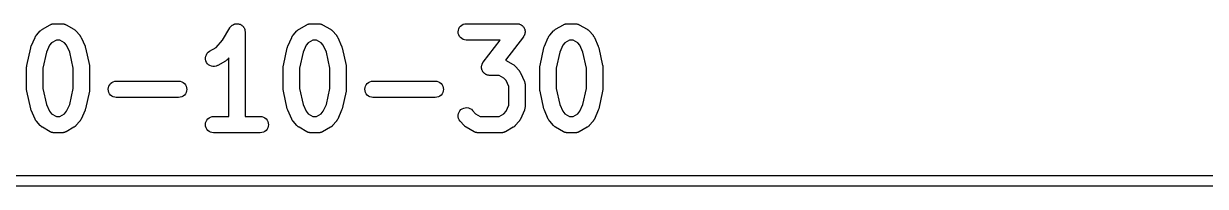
# Model space of a CAD drawing. Extents: x 70 to 232, y -98 to -51.
# Drawn here: x 152.8 to 174.5, y -97.9 to -94.92 of the extents above; entities that cross this region are included whole.
import ezdxf

# ---------------------------------------------------------------- set-up
doc = ezdxf.new("R2010")
doc.units = 0
doc.layers.add('BLACK', color=7, linetype='CONTINUOUS')

msp = doc.modelspace()

# ---------------------------------------------------------------- linework, layer by layer
at = {"layer": 'BLACK', "linetype": 'CONTINUOUS'}
for p, q in [((153.03, -95.1317), (153.102, -95.0508)), ((153.102, -95.0508), (153.103, -95.0492)), ((153.103, -95.0492), (153.11, -95.043)), ((153.11, -95.043), (153.116, -95.0363)), ((153.116, -95.0363), (153.121, -95.0332)), ((153.121, -95.0332), (153.125, -95.0295)), ((153.125, -95.0295), (153.133, -95.0248)), ((153.133, -95.0248), (153.14, -95.0195)), ((153.14, -95.0195), (153.283, -94.9385)), ((153.283, -94.9385), (153.285, -94.9375)), ((153.285, -94.9375), (153.293, -94.9343)), ((153.293, -94.9343), (153.3, -94.9304)), ((153.3, -94.9304), (153.306, -94.9285)), ((153.306, -94.9285), (153.312, -94.926)), ((153.312, -94.926), (153.32, -94.9243)), ((153.32, -94.9243), (153.328, -94.9219)), ((153.328, -94.9219), (153.334, -94.9213)), ((153.334, -94.9213), (153.341, -94.92)), ((153.341, -94.92), (153.349, -94.9199)), ((153.349, -94.9199), (153.357, -94.919)), ((153.357, -94.919), (153.5, -94.919)), ((153.5, -94.919), (153.502, -94.9191)), ((153.502, -94.9191), (153.51, -94.92)), ((153.51, -94.92), (153.519, -94.9202)), ((153.519, -94.9202), (153.525, -94.9216)), ((153.525, -94.9216), (153.531, -94.9223)), ((153.531, -94.9223), (153.539, -94.9248)), ((153.539, -94.9248), (153.547, -94.9267)), ((153.547, -94.9267), (153.553, -94.9292)), ((153.553, -94.9292), (153.559, -94.9312)), ((153.559, -94.9312), (153.566, -94.9352)), ((153.566, -94.9352), (153.574, -94.9385)), ((153.574, -94.9385), (153.717, -95.0195)), ((153.717, -95.0195), (153.719, -95.0205)), ((153.719, -95.0205), (153.726, -95.0259)), ((153.726, -95.0259), (153.734, -95.0308)), ((153.734, -95.0308), (153.738, -95.0345)), ((153.738, -95.0345), (153.742, -95.0377)), ((153.742, -95.0377), (153.749, -95.0445)), ((153.749, -95.0445), (153.755, -95.0508)), ((153.755, -95.0508), (153.827, -95.1317)), ((156.449, -95.2234), (156.585, -94.993)), ((156.585, -94.993), (156.586, -94.9912)), ((156.586, -94.9912), (156.589, -94.9879)), ((156.589, -94.9879), (156.591, -94.9843)), ((156.591, -94.9843), (156.597, -94.9762)), ((156.597, -94.9762), (156.604, -94.9678)), ((156.604, -94.9678), (156.607, -94.965)), ((156.607, -94.965), (156.609, -94.9619)), ((156.609, -94.9619), (156.618, -94.9553)), ((156.618, -94.9553), (156.625, -94.9482)), ((156.625, -94.9482), (156.629, -94.9461)), ((156.629, -94.9461), (156.632, -94.9435)), ((156.632, -94.9435), (156.642, -94.9386)), ((156.642, -94.9386), (156.651, -94.9333)), ((156.651, -94.9333), (156.654, -94.9319)), ((156.654, -94.9319), (156.658, -94.93)), ((156.658, -94.93), (156.668, -94.927)), ((156.668, -94.927), (156.678, -94.9235)), ((156.678, -94.9235), (156.682, -94.9229)), ((156.682, -94.9229), (156.686, -94.9217)), ((156.686, -94.9217), (156.697, -94.9207)), ((156.697, -94.9207), (156.707, -94.9192)), ((156.707, -94.9192), (156.711, -94.9194)), ((156.711, -94.9194), (156.715, -94.9191)), ((156.715, -94.9191), (156.726, -94.9202)), ((156.726, -94.9202), (156.736, -94.9207)), ((156.736, -94.9207), (156.74, -94.9217)), ((156.74, -94.9217), (156.744, -94.9221)), ((156.744, -94.9221), (156.755, -94.9252)), ((156.755, -94.9252), (156.765, -94.9278)), ((156.765, -94.9278), (156.768, -94.9296)), ((156.768, -94.9296), (156.772, -94.9308)), ((156.772, -94.9308), (156.782, -94.9358)), ((156.782, -94.9358), (156.791, -94.9403)), ((156.791, -94.9403), (156.795, -94.9427)), ((156.795, -94.9427), (156.798, -94.9447)), ((156.798, -94.9447), (156.806, -94.9514)), ((156.806, -94.9514), (156.815, -94.9577)), ((156.815, -94.9577), (156.818, -94.9607)), ((156.818, -94.9607), (156.821, -94.9634)), ((156.821, -94.9634), (156.827, -94.9715)), ((156.827, -94.9715), (156.834, -94.9793)), ((156.834, -94.9793), (156.837, -94.9828)), ((156.837, -94.9828), (156.839, -94.986)), ((156.839, -94.986), (156.844, -94.9954)), ((156.844, -94.9954), (156.85, -95.0044)), ((156.85, -95.0044), (156.851, -95.0083)), ((156.851, -95.0083), (156.853, -95.0119)), ((156.853, -95.0119), (156.856, -95.022)), ((156.856, -95.022), (156.86, -95.0319)), ((156.86, -95.0319), (156.86, -95.036)), ((156.86, -95.036), (156.861, -95.0399)), ((156.861, -95.0399), (156.862, -95.0504)), ((156.862, -95.0504), (156.864, -95.0608)), ((156.864, -95.0608), (156.864, -95.065)), ((156.864, -95.065), (156.864, -95.069)), ((156.864, -95.069), (156.864, -96.619)), ((157.745, -95.1317), (157.816, -95.0508)), ((157.816, -95.0508), (157.817, -95.0492)), ((157.817, -95.0492), (157.824, -95.043)), ((157.824, -95.043), (157.831, -95.0363)), ((157.831, -95.0363), (157.835, -95.0332)), ((157.835, -95.0332), (157.839, -95.0295)), ((157.839, -95.0295), (157.847, -95.0248)), ((157.847, -95.0248), (157.855, -95.0195)), ((157.855, -95.0195), (157.997, -94.9385)), ((157.997, -94.9385), (157.999, -94.9375)), ((157.999, -94.9375), (158.007, -94.9343)), ((158.007, -94.9343), (158.014, -94.9304)), ((158.014, -94.9304), (158.02, -94.9285)), ((158.02, -94.9285), (158.026, -94.926)), ((158.026, -94.926), (158.034, -94.9243)), ((158.034, -94.9243), (158.042, -94.9219)), ((158.042, -94.9219), (158.049, -94.9213)), ((158.049, -94.9213), (158.055, -94.92)), ((158.055, -94.92), (158.063, -94.9199)), ((158.063, -94.9199), (158.071, -94.919)), ((158.071, -94.919), (158.214, -94.919)), ((158.214, -94.919), (158.216, -94.9191)), ((158.216, -94.9191), (158.225, -94.92)), ((158.225, -94.92), (158.233, -94.9202)), ((158.233, -94.9202), (158.239, -94.9216)), ((158.239, -94.9216), (158.245, -94.9223)), ((158.245, -94.9223), (158.253, -94.9248)), ((158.253, -94.9248), (158.261, -94.9267)), ((158.261, -94.9267), (158.267, -94.9292)), ((158.267, -94.9292), (158.273, -94.9312)), ((158.273, -94.9312), (158.281, -94.9352)), ((158.281, -94.9352), (158.288, -94.9385)), ((158.288, -94.9385), (158.431, -95.0195)), ((158.431, -95.0195), (158.433, -95.0205)), ((158.433, -95.0205), (158.44, -95.0259)), ((158.44, -95.0259), (158.448, -95.0308)), ((158.448, -95.0308), (158.452, -95.0345)), ((158.452, -95.0345), (158.457, -95.0377)), ((158.457, -95.0377), (158.463, -95.0445)), ((158.463, -95.0445), (158.47, -95.0508)), ((158.47, -95.0508), (158.541, -95.1317)), ((160.779, -95.068), (160.782, -95.0389)), ((160.781, -95.0972), (160.779, -95.068)), ((160.782, -95.0389), (160.79, -95.0109)), ((160.79, -95.0109), (160.804, -94.9852)), ((160.804, -94.9852), (160.823, -94.9626)), ((160.823, -94.9626), (160.846, -94.9441)), ((160.846, -94.9441), (160.871, -94.9304)), ((160.871, -94.9304), (160.899, -94.9219)), ((160.899, -94.9219), (160.929, -94.919)), ((160.929, -94.919), (161.857, -94.919)), ((161.857, -94.919), (161.859, -94.9191)), ((161.859, -94.9191), (161.864, -94.9196)), ((161.864, -94.9196), (161.869, -94.9195)), ((161.869, -94.9195), (161.879, -94.9212)), ((161.879, -94.9212), (161.888, -94.9223)), ((161.888, -94.9223), (161.893, -94.9238)), ((161.893, -94.9238), (161.898, -94.9246)), ((161.898, -94.9246), (161.907, -94.9282)), ((161.907, -94.9282), (161.916, -94.9312)), ((161.916, -94.9312), (161.92, -94.9335)), ((161.92, -94.9335), (161.925, -94.9352)), ((161.925, -94.9352), (161.933, -94.9405)), ((161.933, -94.9405), (161.942, -94.9453)), ((161.942, -94.9453), (161.946, -94.9484)), ((161.946, -94.9484), (161.95, -94.951)), ((161.95, -94.951), (161.957, -94.9578)), ((161.957, -94.9578), (161.964, -94.9641)), ((161.964, -94.9641), (161.967, -94.9679)), ((161.967, -94.9679), (161.971, -94.9712)), ((161.971, -94.9712), (161.976, -94.9792)), ((161.976, -94.9792), (161.983, -94.9869)), ((161.983, -94.9869), (161.985, -94.9912)), ((161.985, -94.9912), (161.988, -94.9951)), ((161.988, -94.9951), (161.992, -95.0041)), ((161.992, -95.0041), (161.996, -95.0129)), ((161.996, -95.0129), (161.998, -95.0175)), ((161.998, -95.0175), (162, -95.0219)), ((162, -95.0219), (162.002, -95.0315)), ((162.002, -95.0315), (162.004, -95.0409)), ((162.004, -95.0409), (162.005, -95.0457)), ((162.005, -95.0457), (162.006, -95.0504)), ((162.007, -95.0797), (162.005, -95.0894)), ((162.006, -95.0504), (162.006, -95.0603)), ((162.006, -95.0603), (162.007, -95.0701)), ((162.007, -95.0701), (162.007, -95.0749)), ((162.007, -95.0749), (162.007, -95.0797)), ((162.459, -95.1317), (162.53, -95.0508)), ((162.53, -95.0508), (162.532, -95.0492)), ((162.532, -95.0492), (162.539, -95.043)), ((162.539, -95.043), (162.545, -95.0363)), ((162.545, -95.0363), (162.549, -95.0332)), ((162.549, -95.0332), (162.553, -95.0295)), ((162.553, -95.0295), (162.561, -95.0248)), ((162.561, -95.0248), (162.569, -95.0195)), ((162.569, -95.0195), (162.712, -94.9385)), ((162.712, -94.9385), (162.714, -94.9375)), ((162.714, -94.9375), (162.721, -94.9343)), ((162.721, -94.9343), (162.729, -94.9304)), ((162.729, -94.9304), (162.735, -94.9285)), ((162.735, -94.9285), (162.741, -94.926)), ((162.741, -94.926), (162.749, -94.9243)), ((162.749, -94.9243), (162.757, -94.9219)), ((162.757, -94.9219), (162.763, -94.9213)), ((162.763, -94.9213), (162.769, -94.92)), ((162.769, -94.92), (162.777, -94.9199)), ((162.777, -94.9199), (162.786, -94.919)), ((162.786, -94.919), (162.929, -94.919)), ((162.929, -94.919), (162.931, -94.9191)), ((162.931, -94.9191), (162.939, -94.92)), ((162.939, -94.92), (162.947, -94.9202)), ((162.947, -94.9202), (162.953, -94.9216)), ((162.953, -94.9216), (162.96, -94.9223)), ((162.96, -94.9223), (162.968, -94.9248)), ((162.968, -94.9248), (162.976, -94.9267)), ((162.976, -94.9267), (162.982, -94.9292)), ((162.982, -94.9292), (162.988, -94.9312)), ((162.988, -94.9312), (162.995, -94.9352)), ((162.995, -94.9352), (163.003, -94.9385)), ((163.003, -94.9385), (163.145, -95.0195)), ((163.145, -95.0195), (163.147, -95.0205)), ((163.147, -95.0205), (163.155, -95.0259)), ((163.155, -95.0259), (163.162, -95.0308)), ((163.162, -95.0308), (163.166, -95.0345)), ((163.166, -95.0345), (163.171, -95.0377)), ((163.171, -95.0377), (163.177, -95.0445)), ((163.177, -95.0445), (163.184, -95.0508)), ((163.184, -95.0508), (163.255, -95.1317)), ((152.934, -95.3323), (153.006, -95.1704)), ((153.006, -95.1685), (153.01, -95.1621)), ((153.006, -95.1704), (153.006, -95.1685)), ((153.01, -95.1621), (153.013, -95.1554)), ((153.013, -95.1554), (153.018, -95.1495)), ((153.018, -95.1495), (153.021, -95.1432)), ((153.021, -95.1432), (153.026, -95.1377)), ((153.026, -95.1377), (153.03, -95.1317)), ((153.31, -95.2681), (153.271, -95.3128)), ((153.397, -95.219), (153.31, -95.2681)), ((153.46, -95.219), (153.397, -95.219)), ((153.547, -95.2681), (153.46, -95.219)), ((153.586, -95.3128), (153.547, -95.2681)), ((153.827, -95.1317), (153.828, -95.1333)), ((153.828, -95.1333), (153.832, -95.1393)), ((153.832, -95.1393), (153.837, -95.1449)), ((153.837, -95.1449), (153.841, -95.1513)), ((153.841, -95.1513), (153.845, -95.1573)), ((153.845, -95.1573), (153.848, -95.164)), ((153.848, -95.164), (153.852, -95.1704)), ((153.852, -95.1704), (153.923, -95.3323)), ((156.333, -95.3557), (156.449, -95.2234)), ((157.648, -95.3323), (157.72, -95.1704)), ((157.72, -95.1704), (157.721, -95.1685)), ((157.721, -95.1685), (157.724, -95.1621)), ((157.724, -95.1621), (157.728, -95.1554)), ((157.728, -95.1554), (157.732, -95.1495)), ((157.732, -95.1495), (157.735, -95.1432)), ((157.735, -95.1432), (157.74, -95.1377)), ((157.74, -95.1377), (157.745, -95.1317)), ((158.024, -95.2681), (157.985, -95.3128)), ((158.111, -95.219), (158.024, -95.2681)), ((158.175, -95.219), (158.111, -95.219)), ((158.261, -95.2681), (158.175, -95.219)), ((158.301, -95.3128), (158.261, -95.2681)), ((158.541, -95.1317), (158.542, -95.1333)), ((158.542, -95.1333), (158.547, -95.1393)), ((158.547, -95.1393), (158.551, -95.1449)), ((158.551, -95.1449), (158.555, -95.1513)), ((158.555, -95.1513), (158.559, -95.1573)), ((158.559, -95.1573), (158.562, -95.164)), ((158.562, -95.164), (158.566, -95.1704)), ((158.566, -95.1704), (158.637, -95.3323)), ((160.789, -95.1252), (160.781, -95.0972)), ((160.803, -95.1512), (160.789, -95.1252)), ((160.821, -95.174), (160.803, -95.1512)), ((160.844, -95.1928), (160.821, -95.174)), ((160.869, -95.2069), (160.844, -95.1928)), ((160.897, -95.2158), (160.869, -95.2069)), ((160.926, -95.219), (160.897, -95.2158)), ((160.929, -95.219), (160.926, -95.219)), ((161.552, -95.219), (160.929, -95.219)), ((161.238, -95.625), (161.552, -95.219)), ((161.976, -95.1607), (161.647, -95.587)), ((161.978, -95.1566), (161.976, -95.1607)), ((161.981, -95.1529), (161.978, -95.1566)), ((161.986, -95.1443), (161.981, -95.1529)), ((161.991, -95.1359), (161.986, -95.1443)), ((161.993, -95.1314), (161.991, -95.1359)), ((161.995, -95.1272), (161.993, -95.1314)), ((161.998, -95.1178), (161.995, -95.1272)), ((162.002, -95.1086), (161.998, -95.1178)), ((162.003, -95.1038), (162.002, -95.1086)), ((162.004, -95.0992), (162.003, -95.1038)), ((162.005, -95.0894), (162.004, -95.0992)), ((162.363, -95.3323), (162.434, -95.1704)), ((162.434, -95.1704), (162.435, -95.1685)), ((162.435, -95.1685), (162.439, -95.1621)), ((162.439, -95.1621), (162.442, -95.1554)), ((162.442, -95.1554), (162.446, -95.1495)), ((162.446, -95.1495), (162.45, -95.1432)), ((162.45, -95.1432), (162.455, -95.1377)), ((162.455, -95.1377), (162.459, -95.1317)), ((162.739, -95.2681), (162.699, -95.3128)), ((162.825, -95.219), (162.739, -95.2681)), ((162.889, -95.219), (162.825, -95.219)), ((162.976, -95.2681), (162.889, -95.219)), ((163.015, -95.3128), (162.976, -95.2681)), ((163.255, -95.1317), (163.257, -95.1333)), ((163.257, -95.1333), (163.261, -95.1393)), ((163.261, -95.1393), (163.266, -95.1449)), ((163.266, -95.1449), (163.269, -95.1513)), ((163.269, -95.1513), (163.274, -95.1573)), ((163.274, -95.1573), (163.276, -95.164)), ((163.276, -95.164), (163.28, -95.1704)), ((163.28, -95.1704), (163.352, -95.3323)), ((152.854, -95.6844), (152.925, -95.3605)), ((152.925, -95.3585), (152.93, -95.3455)), ((152.925, -95.3601), (152.925, -95.3585)), ((152.925, -95.3605), (152.925, -95.3601)), ((152.925, -95.3601), (152.925, -95.3601)), ((152.925, -95.3601), (152.925, -95.3601)), ((152.93, -95.3455), (152.934, -95.3323)), ((153.215, -95.4397), (153.15, -95.733)), ((153.271, -95.3128), (153.215, -95.4397)), ((153.642, -95.4397), (153.586, -95.3128)), ((153.707, -95.733), (153.642, -95.4397)), ((153.923, -95.3323), (153.923, -95.3327)), ((153.923, -95.3327), (153.923, -95.3327)), ((153.923, -95.3327), (153.923, -95.3327)), ((153.923, -95.3327), (153.924, -95.3342)), ((153.924, -95.3342), (153.928, -95.3474)), ((153.928, -95.3474), (153.932, -95.3605)), ((153.932, -95.3605), (154.004, -95.6844)), ((156.136, -95.5431), (156.141, -95.5143)), ((156.141, -95.5143), (156.152, -95.487)), ((156.152, -95.487), (156.168, -95.4623)), ((156.168, -95.4623), (156.188, -95.4411)), ((156.188, -95.4411), (156.212, -95.4243)), ((156.212, -95.4243), (156.333, -95.3557)), ((157.568, -95.6844), (157.639, -95.3605)), ((157.639, -95.3601), (157.64, -95.3585)), ((157.639, -95.3605), (157.639, -95.3601)), ((157.639, -95.3601), (157.639, -95.3601)), ((157.639, -95.3601), (157.639, -95.3601)), ((157.64, -95.3585), (157.644, -95.3454)), ((157.644, -95.3454), (157.648, -95.3323)), ((157.929, -95.4397), (157.864, -95.733)), ((157.985, -95.3128), (157.929, -95.4397)), ((158.357, -95.4397), (158.301, -95.3128)), ((158.421, -95.733), (158.357, -95.4397)), ((158.637, -95.3323), (158.637, -95.3327)), ((158.637, -95.3327), (158.637, -95.3327)), ((158.637, -95.3327), (158.637, -95.3327)), ((158.637, -95.3327), (158.638, -95.3342)), ((158.638, -95.3342), (158.642, -95.3474)), ((158.642, -95.3474), (158.646, -95.3605)), ((158.646, -95.3605), (158.718, -95.6844)), ((162.282, -95.6844), (162.354, -95.3605)), ((162.354, -95.3585), (162.358, -95.3454)), ((162.354, -95.3601), (162.354, -95.3585)), ((162.354, -95.3605), (162.354, -95.3601)), ((162.354, -95.3601), (162.354, -95.3601)), ((162.354, -95.3601), (162.354, -95.3601)), ((162.358, -95.3454), (162.363, -95.3323)), ((162.643, -95.4397), (162.579, -95.733)), ((162.699, -95.3128), (162.643, -95.4397)), ((163.071, -95.4397), (163.015, -95.3128)), ((163.136, -95.733), (163.071, -95.4397)), ((163.352, -95.3323), (163.352, -95.3327)), ((163.352, -95.3327), (163.352, -95.3327)), ((163.352, -95.3327), (163.352, -95.3327)), ((163.352, -95.3327), (163.352, -95.3342)), ((163.352, -95.3342), (163.356, -95.3474)), ((163.356, -95.3474), (163.361, -95.3605)), ((163.361, -95.3605), (163.432, -95.6844)), ((152.85, -95.7134), (152.852, -95.6994)), ((152.85, -95.714), (152.85, -95.7134)), ((152.85, -95.7146), (152.85, -95.714)), ((152.85, -95.7167), (152.85, -95.7146)), ((152.85, -96.1214), (152.85, -95.7167)), ((152.852, -95.6994), (152.853, -95.6855)), ((152.853, -95.6849), (152.854, -95.6844)), ((152.853, -95.6855), (152.853, -95.6849)), ((153.15, -95.733), (153.15, -96.1051)), ((153.707, -96.1051), (153.707, -95.733)), ((154.004, -95.6844), (154.004, -95.6864)), ((154.004, -95.6864), (154.004, -95.687)), ((154.004, -95.687), (154.004, -95.6875)), ((154.004, -95.6875), (154.006, -95.7016)), ((154.006, -95.7016), (154.007, -95.7155)), ((154.007, -95.7155), (154.007, -95.7161)), ((154.007, -95.7161), (154.007, -95.7167)), ((154.007, -95.7167), (154.007, -96.1214)), ((156.137, -95.5724), (156.136, -95.5431)), ((156.143, -95.601), (156.137, -95.5724)), ((156.155, -95.6278), (156.143, -95.601)), ((156.171, -95.6519), (156.155, -95.6278)), ((156.192, -95.6722), (156.171, -95.6519)), ((156.217, -95.6881), (156.192, -95.6722)), ((156.244, -95.6989), (156.217, -95.6881)), ((156.273, -95.7042), (156.244, -95.6989)), ((156.302, -95.7038), (156.273, -95.7042)), ((156.331, -95.6978), (156.302, -95.7038)), ((156.358, -95.6863), (156.331, -95.6978)), ((156.36, -95.6853), (156.358, -95.6863)), ((156.503, -95.6043), (156.36, -95.6853)), ((156.51, -95.599), (156.503, -95.6043)), ((156.518, -95.5943), (156.51, -95.599)), ((156.522, -95.5906), (156.518, -95.5943)), ((156.526, -95.5875), (156.522, -95.5906)), ((156.533, -95.5808), (156.526, -95.5875)), ((156.54, -95.5746), (156.533, -95.5808)), ((156.541, -95.5731), (156.54, -95.5746)), ((156.564, -95.5467), (156.541, -95.5731)), ((156.564, -96.619), (156.564, -95.5467)), ((157.564, -95.7134), (157.566, -95.6994)), ((157.564, -95.714), (157.564, -95.7134)), ((157.564, -95.7146), (157.564, -95.714)), ((157.564, -95.7167), (157.564, -95.7146)), ((157.564, -96.1214), (157.564, -95.7167)), ((157.566, -95.6994), (157.568, -95.6855)), ((157.568, -95.6849), (157.568, -95.6844)), ((157.568, -95.6855), (157.568, -95.6849)), ((157.864, -95.733), (157.864, -96.1051)), ((158.421, -96.1051), (158.421, -95.733)), ((158.718, -95.6844), (158.718, -95.6864)), ((158.718, -95.6864), (158.718, -95.687)), ((158.718, -95.687), (158.719, -95.6875)), ((158.719, -95.6875), (158.72, -95.7016)), ((158.72, -95.7016), (158.721, -95.7155)), ((158.721, -95.7155), (158.721, -95.7161)), ((158.721, -95.7161), (158.721, -95.7167)), ((158.721, -95.7167), (158.721, -96.1214)), ((161.207, -95.7156), (161.208, -95.7108)), ((161.208, -95.7254), (161.207, -95.7156)), ((161.208, -95.706), (161.209, -95.6963)), ((161.208, -95.7108), (161.208, -95.706)), ((161.208, -95.7353), (161.208, -95.7254)), ((161.209, -95.74), (161.208, -95.7353)), ((161.209, -95.6963), (161.21, -95.6865)), ((161.21, -95.6865), (161.212, -95.6819)), ((161.212, -95.6772), (161.216, -95.6679)), ((161.212, -95.6819), (161.212, -95.6772)), ((161.216, -95.6679), (161.219, -95.6585)), ((161.219, -95.6585), (161.221, -95.6543)), ((161.221, -95.6543), (161.223, -95.6498)), ((161.223, -95.6498), (161.228, -95.6415)), ((161.228, -95.6415), (161.233, -95.6328)), ((161.233, -95.6328), (161.236, -95.6291)), ((161.236, -95.6291), (161.238, -95.625)), ((161.647, -95.587), (161.788, -95.6671)), ((161.788, -95.6671), (161.79, -95.6682)), ((161.79, -95.6682), (161.798, -95.6736)), ((161.798, -95.6736), (161.805, -95.6784)), ((161.805, -95.6784), (161.809, -95.6821)), ((161.809, -95.6821), (161.814, -95.6853)), ((161.814, -95.6853), (161.82, -95.6921)), ((161.82, -95.6921), (161.827, -95.6984)), ((161.827, -95.6984), (161.898, -95.7793)), ((162.279, -95.7134), (162.28, -95.6994)), ((162.279, -95.714), (162.279, -95.7134)), ((162.279, -95.7146), (162.279, -95.714)), ((162.279, -95.7167), (162.279, -95.7146)), ((162.279, -96.1214), (162.279, -95.7167)), ((162.28, -95.6994), (162.282, -95.6855)), ((162.282, -95.6849), (162.282, -95.6844)), ((162.282, -95.6855), (162.282, -95.6849)), ((162.579, -95.733), (162.579, -96.1051)), ((163.136, -96.1051), (163.136, -95.733)), ((163.432, -95.6844), (163.433, -95.6864)), ((163.433, -95.6864), (163.433, -95.687)), ((163.433, -95.687), (163.433, -95.6875)), ((163.433, -95.6875), (163.434, -95.7015)), ((163.434, -95.7015), (163.436, -95.7155)), ((163.436, -95.7155), (163.436, -95.7161)), ((163.436, -95.7161), (163.436, -95.7167)), ((163.436, -95.7167), (163.436, -96.1214)), ((161.21, -95.7448), (161.209, -95.74)), ((161.213, -95.7542), (161.21, -95.7448)), ((161.215, -95.7638), (161.213, -95.7542)), ((161.217, -95.7682), (161.215, -95.7638)), ((161.218, -95.7729), (161.217, -95.7682)), ((161.223, -95.7816), (161.218, -95.7729)), ((161.227, -95.7906), (161.223, -95.7816)), ((161.229, -95.7945), (161.227, -95.7906)), ((161.232, -95.7988), (161.229, -95.7945)), ((161.238, -95.8065), (161.232, -95.7988)), ((161.243, -95.8145), (161.238, -95.8065)), ((161.247, -95.8179), (161.243, -95.8145)), ((161.25, -95.8216), (161.247, -95.8179)), ((161.258, -95.828), (161.25, -95.8216)), ((161.265, -95.8348), (161.258, -95.828)), ((161.269, -95.8373), (161.265, -95.8348)), ((161.272, -95.8404), (161.269, -95.8373)), ((161.281, -95.8452), (161.272, -95.8404)), ((161.289, -95.8505), (161.281, -95.8452)), ((161.294, -95.8522), (161.289, -95.8505)), ((161.298, -95.8545), (161.294, -95.8522)), ((161.307, -95.8575), (161.298, -95.8545)), ((161.317, -95.8611), (161.307, -95.8575)), ((161.321, -95.8619), (161.317, -95.8611)), ((161.326, -95.8634), (161.321, -95.8619)), ((161.336, -95.8645), (161.326, -95.8634)), ((161.345, -95.8662), (161.336, -95.8645)), ((161.35, -95.8661), (161.345, -95.8662)), ((161.355, -95.8667), (161.35, -95.8661)), ((161.357, -95.8667), (161.355, -95.8667)), ((161.532, -95.8667), (161.357, -95.8667)), ((161.618, -95.9157), (161.532, -95.8667)), ((161.658, -95.9604), (161.618, -95.9157)), ((161.898, -95.7793), (161.9, -95.7809)), ((161.9, -95.7809), (161.904, -95.7869)), ((161.904, -95.7869), (161.909, -95.7925)), ((161.909, -95.7925), (161.912, -95.7989)), ((161.912, -95.7989), (161.916, -95.8049)), ((161.916, -95.8049), (161.919, -95.8116)), ((161.919, -95.8116), (161.923, -95.818)), ((161.923, -95.818), (161.994, -95.9799)), ((152.85, -96.122), (152.85, -96.1214)), ((152.85, -96.1226), (152.85, -96.122)), ((152.851, -96.1366), (152.85, -96.1226)), ((152.853, -96.1506), (152.851, -96.1366)), ((152.853, -96.1511), (152.853, -96.1506)), ((152.853, -96.1517), (152.853, -96.1511)), ((152.854, -96.1537), (152.853, -96.1517)), ((152.925, -96.4775), (152.854, -96.1537)), ((153.15, -96.1051), (153.215, -96.3984)), ((153.642, -96.3983), (153.707, -96.1051)), ((154.004, -96.1537), (153.932, -96.4775)), ((154.005, -96.1387), (154.004, -96.1526)), ((154.004, -96.1526), (154.004, -96.1532)), ((154.004, -96.1532), (154.004, -96.1537)), ((154.007, -96.1247), (154.005, -96.1387)), ((154.007, -96.1214), (154.007, -96.1235)), ((154.007, -96.1235), (154.007, -96.1241)), ((154.007, -96.1241), (154.007, -96.1247)), ((154.35, -96.1204), (154.353, -96.0913)), ((154.353, -96.1495), (154.35, -96.1204)), ((154.353, -96.0913), (154.362, -96.0633)), ((154.361, -96.1776), (154.353, -96.1495)), ((154.362, -96.0633), (154.376, -96.0375)), ((154.376, -96.0375), (154.394, -96.015)), ((154.394, -96.015), (154.417, -95.9965)), ((154.417, -95.9965), (154.443, -95.9827)), ((154.443, -95.9827), (154.471, -95.9743)), ((154.471, -95.9743), (154.5, -95.9714)), ((154.5, -95.9714), (155.643, -95.9714)), ((155.643, -95.9714), (155.645, -95.9714)), ((155.645, -95.9714), (155.674, -95.9747)), ((155.674, -95.9747), (155.702, -95.9836)), ((155.702, -95.9836), (155.728, -95.9977)), ((155.728, -95.9977), (155.75, -96.0165)), ((155.75, -96.0165), (155.768, -96.0393)), ((155.768, -96.0393), (155.782, -96.0652)), ((155.79, -96.1516), (155.781, -96.1796)), ((155.782, -96.0652), (155.79, -96.0933)), ((155.79, -96.0933), (155.793, -96.1225)), ((155.793, -96.1225), (155.79, -96.1516)), ((157.564, -96.122), (157.564, -96.1214)), ((157.564, -96.1226), (157.564, -96.122)), ((157.566, -96.1366), (157.564, -96.1226)), ((157.567, -96.1506), (157.566, -96.1366)), ((157.567, -96.1511), (157.567, -96.1506)), ((157.567, -96.1517), (157.567, -96.1511)), ((157.568, -96.1537), (157.567, -96.1517)), ((157.639, -96.4775), (157.568, -96.1537)), ((157.864, -96.1051), (157.929, -96.3983)), ((158.357, -96.3983), (158.421, -96.1051)), ((158.718, -96.1537), (158.646, -96.4775)), ((158.72, -96.1387), (158.718, -96.1526)), ((158.718, -96.1526), (158.718, -96.1532)), ((158.718, -96.1532), (158.718, -96.1537)), ((158.721, -96.1247), (158.72, -96.1387)), ((158.721, -96.1214), (158.721, -96.1235)), ((158.721, -96.1235), (158.721, -96.1241)), ((158.721, -96.1241), (158.721, -96.1247)), ((159.064, -96.1204), (159.067, -96.0913)), ((159.067, -96.1495), (159.064, -96.1204)), ((159.067, -96.0913), (159.076, -96.0633)), ((159.075, -96.1776), (159.067, -96.1495)), ((159.076, -96.0633), (159.09, -96.0375)), ((159.09, -96.0375), (159.109, -96.015)), ((159.109, -96.015), (159.131, -95.9965)), ((159.131, -95.9965), (159.157, -95.9827)), ((159.157, -95.9827), (159.185, -95.9743)), ((159.185, -95.9743), (159.214, -95.9714)), ((159.214, -95.9714), (160.357, -95.9714)), ((160.357, -95.9714), (160.359, -95.9714)), ((160.359, -95.9714), (160.388, -95.9747)), ((160.388, -95.9747), (160.416, -95.9836)), ((160.416, -95.9836), (160.442, -95.9977)), ((160.442, -95.9977), (160.464, -96.0165)), ((160.464, -96.0165), (160.483, -96.0393)), ((160.483, -96.0393), (160.496, -96.0652)), ((160.504, -96.1516), (160.495, -96.1796)), ((160.496, -96.0652), (160.504, -96.0933)), ((160.504, -96.0933), (160.507, -96.1225)), ((160.507, -96.1225), (160.504, -96.1516)), ((161.707, -96.0721), (161.658, -95.9604)), ((161.707, -96.4136), (161.707, -96.0721)), ((161.994, -95.9799), (161.995, -95.9819)), ((161.995, -95.9819), (161.995, -95.9826)), ((161.995, -95.9826), (161.996, -95.9833)), ((161.996, -95.9833), (162, -95.9966)), ((162, -95.9966), (162.004, -96.0098)), ((162.004, -96.0098), (162.004, -96.0106)), ((162.004, -96.0106), (162.004, -96.0113)), ((162.004, -96.0113), (162.006, -96.0251)), ((162.006, -96.0251), (162.007, -96.0389)), ((162.007, -96.0389), (162.007, -96.0397)), ((162.007, -96.0397), (162.007, -96.0405)), ((162.007, -96.0405), (162.007, -96.4452)), ((162.279, -96.122), (162.279, -96.1214)), ((162.279, -96.1226), (162.279, -96.122)), ((162.28, -96.1366), (162.279, -96.1226)), ((162.281, -96.1506), (162.28, -96.1366)), ((162.282, -96.1511), (162.281, -96.1506)), ((162.282, -96.1517), (162.282, -96.1511)), ((162.282, -96.1537), (162.282, -96.1517)), ((162.354, -96.4775), (162.282, -96.1537)), ((162.579, -96.1051), (162.643, -96.3983)), ((163.071, -96.3983), (163.136, -96.1051)), ((163.432, -96.1537), (163.361, -96.4775)), ((163.434, -96.1387), (163.432, -96.1526)), ((163.432, -96.1526), (163.432, -96.1532)), ((163.432, -96.1532), (163.432, -96.1537)), ((163.436, -96.1247), (163.434, -96.1387)), ((163.436, -96.1214), (163.436, -96.1235)), ((163.436, -96.1235), (163.436, -96.1241)), ((163.436, -96.1241), (163.436, -96.1247)), ((154.374, -96.2036), (154.361, -96.1776)), ((154.393, -96.2264), (154.374, -96.2036)), ((154.415, -96.2452), (154.393, -96.2264)), ((154.441, -96.2593), (154.415, -96.2452)), ((154.469, -96.2681), (154.441, -96.2593)), ((154.498, -96.2714), (154.469, -96.2681)), ((154.5, -96.2714), (154.498, -96.2714)), ((155.643, -96.2714), (154.5, -96.2714)), ((155.672, -96.2686), (155.643, -96.2714)), ((155.7, -96.2601), (155.672, -96.2686)), ((155.726, -96.2464), (155.7, -96.2601)), ((155.749, -96.2279), (155.726, -96.2464)), ((155.767, -96.2053), (155.749, -96.2279)), ((155.781, -96.1796), (155.767, -96.2053)), ((159.089, -96.2036), (159.075, -96.1776)), ((159.107, -96.2264), (159.089, -96.2036)), ((159.13, -96.2452), (159.107, -96.2264)), ((159.155, -96.2593), (159.13, -96.2452)), ((159.183, -96.2681), (159.155, -96.2593)), ((159.212, -96.2714), (159.183, -96.2681)), ((159.214, -96.2714), (159.212, -96.2714)), ((160.357, -96.2714), (159.214, -96.2714)), ((160.386, -96.2686), (160.357, -96.2714)), ((160.414, -96.2601), (160.386, -96.2686)), ((160.44, -96.2464), (160.414, -96.2601)), ((160.463, -96.2279), (160.44, -96.2464)), ((160.481, -96.2053), (160.463, -96.2279)), ((160.495, -96.1796), (160.481, -96.2053)), ((152.929, -96.4907), (152.925, -96.4775)), ((152.933, -96.5039), (152.929, -96.4907)), ((152.934, -96.5054), (152.933, -96.5039)), ((152.934, -96.5058), (152.934, -96.5054)), ((152.934, -96.5054), (152.934, -96.5054)), ((152.934, -96.5054), (152.934, -96.5054)), ((153.006, -96.6677), (152.934, -96.5058)), ((153.215, -96.3984), (153.271, -96.5253)), ((153.271, -96.5253), (153.31, -96.57)), ((153.31, -96.57), (153.397, -96.619)), ((153.46, -96.619), (153.547, -96.57)), ((153.547, -96.57), (153.586, -96.5253)), ((153.586, -96.5253), (153.642, -96.3983)), ((153.923, -96.5058), (153.852, -96.6677)), ((153.927, -96.4927), (153.923, -96.5058)), ((153.932, -96.4796), (153.927, -96.4927)), ((153.932, -96.4775), (153.932, -96.478)), ((153.932, -96.478), (153.932, -96.478)), ((153.932, -96.478), (153.932, -96.478)), ((153.932, -96.478), (153.932, -96.4796)), ((157.644, -96.4907), (157.639, -96.4775)), ((157.648, -96.5039), (157.644, -96.4907)), ((157.648, -96.5054), (157.648, -96.5039)), ((157.648, -96.5058), (157.648, -96.5054)), ((157.648, -96.5054), (157.648, -96.5054)), ((157.648, -96.5054), (157.648, -96.5054)), ((157.72, -96.6677), (157.648, -96.5058)), ((157.929, -96.3983), (157.985, -96.5253)), ((157.985, -96.5253), (158.024, -96.57)), ((158.024, -96.57), (158.111, -96.619)), ((158.175, -96.619), (158.261, -96.57)), ((158.261, -96.57), (158.301, -96.5253)), ((158.301, -96.5253), (158.357, -96.3983)), ((158.637, -96.5058), (158.566, -96.6677)), ((158.642, -96.4927), (158.637, -96.5058)), ((158.646, -96.4796), (158.642, -96.4927)), ((158.646, -96.4775), (158.646, -96.478)), ((158.646, -96.478), (158.646, -96.478)), ((158.646, -96.478), (158.646, -96.478)), ((158.646, -96.478), (158.646, -96.4796)), ((160.779, -96.5962), (160.784, -96.5674)), ((160.78, -96.6255), (160.779, -96.5962)), ((160.784, -96.5674), (160.794, -96.54)), ((160.794, -96.54), (160.81, -96.5153)), ((160.81, -96.5153), (160.83, -96.494)), ((160.83, -96.494), (160.854, -96.477)), ((160.854, -96.477), (160.881, -96.465)), ((160.881, -96.465), (160.909, -96.4584)), ((160.909, -96.4584), (160.938, -96.4575)), ((160.938, -96.4575), (160.967, -96.4622)), ((160.967, -96.4622), (160.995, -96.4725)), ((160.995, -96.4725), (161.02, -96.4879)), ((161.02, -96.4879), (161.041, -96.5079)), ((161.041, -96.5079), (161.096, -96.57)), ((161.096, -96.57), (161.182, -96.619)), ((161.532, -96.619), (161.618, -96.57)), ((161.618, -96.57), (161.658, -96.5253)), ((161.658, -96.5253), (161.707, -96.4136)), ((161.994, -96.5058), (161.923, -96.6677)), ((161.995, -96.505), (161.994, -96.5058)), ((161.999, -96.4912), (161.995, -96.5043)), ((161.995, -96.5043), (161.995, -96.505)), ((162.004, -96.478), (161.999, -96.4912)), ((162.005, -96.4627), (162.004, -96.4764)), ((162.004, -96.4764), (162.004, -96.4772)), ((162.004, -96.4772), (162.004, -96.478)), ((162.007, -96.4489), (162.005, -96.4627)), ((162.007, -96.4452), (162.007, -96.4473)), ((162.007, -96.4473), (162.007, -96.4481)), ((162.007, -96.4481), (162.007, -96.4489)), ((162.358, -96.4907), (162.354, -96.4775)), ((162.362, -96.5039), (162.358, -96.4907)), ((162.363, -96.5054), (162.362, -96.5039)), ((162.363, -96.5058), (162.363, -96.5054)), ((162.363, -96.5054), (162.363, -96.5054)), ((162.363, -96.5054), (162.363, -96.5054)), ((162.434, -96.6677), (162.363, -96.5058)), ((162.643, -96.3983), (162.699, -96.5253)), ((162.699, -96.5253), (162.739, -96.57)), ((162.739, -96.57), (162.825, -96.619)), ((162.889, -96.619), (162.976, -96.57)), ((162.976, -96.57), (163.015, -96.5253)), ((163.015, -96.5253), (163.071, -96.3983)), ((163.352, -96.5058), (163.28, -96.6677)), ((163.356, -96.4926), (163.352, -96.5058)), ((163.36, -96.4796), (163.356, -96.4926)), ((163.361, -96.478), (163.36, -96.4796)), ((163.361, -96.4775), (163.361, -96.478)), ((163.361, -96.478), (163.361, -96.478)), ((163.361, -96.478), (163.361, -96.478)), ((153.009, -96.6741), (153.006, -96.6677)), ((153.012, -96.6808), (153.009, -96.6741)), ((153.016, -96.6868), (153.012, -96.6808)), ((153.02, -96.6932), (153.016, -96.6868)), ((153.025, -96.6988), (153.02, -96.6932)), ((153.029, -96.7048), (153.025, -96.6988)), ((153.03, -96.7064), (153.029, -96.7048)), ((153.102, -96.7873), (153.03, -96.7064)), ((153.109, -96.7936), (153.102, -96.7873)), ((153.115, -96.8004), (153.109, -96.7936)), ((153.119, -96.8036), (153.115, -96.8004)), ((153.123, -96.8073), (153.119, -96.8036)), ((153.131, -96.8121), (153.123, -96.8073)), ((153.139, -96.8176), (153.131, -96.8121)), ((153.14, -96.8186), (153.139, -96.8176)), ((153.283, -96.8995), (153.14, -96.8186)), ((153.397, -96.619), (153.46, -96.619)), ((153.717, -96.8186), (153.574, -96.8995)), ((153.724, -96.8133), (153.717, -96.8186)), ((153.732, -96.8086), (153.724, -96.8133)), ((153.736, -96.8049), (153.732, -96.8086)), ((153.741, -96.8017), (153.736, -96.8049)), ((153.747, -96.7951), (153.741, -96.8017)), ((153.754, -96.7889), (153.747, -96.7951)), ((153.755, -96.7873), (153.754, -96.7889)), ((153.827, -96.7064), (153.755, -96.7873)), ((153.831, -96.7004), (153.827, -96.7064)), ((153.836, -96.6949), (153.831, -96.7004)), ((153.84, -96.6886), (153.836, -96.6949)), ((153.844, -96.6826), (153.84, -96.6886)), ((153.847, -96.676), (153.844, -96.6826)), ((153.851, -96.6696), (153.847, -96.676)), ((153.852, -96.6677), (153.851, -96.6696)), ((156.136, -96.768), (156.139, -96.7389)), ((156.138, -96.7972), (156.136, -96.768)), ((156.147, -96.8252), (156.138, -96.7972)), ((156.139, -96.7389), (156.147, -96.7109)), ((156.147, -96.7109), (156.161, -96.6852)), ((156.161, -96.6852), (156.18, -96.6626)), ((156.18, -96.6626), (156.203, -96.6441)), ((156.203, -96.6441), (156.229, -96.6304)), ((156.229, -96.6304), (156.257, -96.6219)), ((156.257, -96.6219), (156.286, -96.619)), ((156.286, -96.619), (156.564, -96.619)), ((156.864, -96.619), (157.143, -96.619)), ((157.143, -96.619), (157.145, -96.6191)), ((157.145, -96.6191), (157.174, -96.6223)), ((157.174, -96.6223), (157.202, -96.6312)), ((157.202, -96.6312), (157.228, -96.6453)), ((157.228, -96.6453), (157.25, -96.6641)), ((157.25, -96.6641), (157.268, -96.6869)), ((157.268, -96.6869), (157.282, -96.7129)), ((157.29, -96.7992), (157.281, -96.8272)), ((157.282, -96.7129), (157.29, -96.7409)), ((157.29, -96.7409), (157.293, -96.7701)), ((157.293, -96.7701), (157.29, -96.7992)), ((157.724, -96.6741), (157.72, -96.6677)), ((157.726, -96.6808), (157.724, -96.6741)), ((157.731, -96.6868), (157.726, -96.6808)), ((157.734, -96.6932), (157.731, -96.6868)), ((157.739, -96.6988), (157.734, -96.6932)), ((157.743, -96.7048), (157.739, -96.6988)), ((157.745, -96.7064), (157.743, -96.7048)), ((157.816, -96.7873), (157.745, -96.7064)), ((157.823, -96.7936), (157.816, -96.7873)), ((157.829, -96.8004), (157.823, -96.7936)), ((157.834, -96.8036), (157.829, -96.8004)), ((157.838, -96.8073), (157.834, -96.8036)), ((157.845, -96.8122), (157.838, -96.8073)), ((157.853, -96.8176), (157.845, -96.8122)), ((157.855, -96.8186), (157.853, -96.8176)), ((157.997, -96.8995), (157.855, -96.8186)), ((158.111, -96.619), (158.175, -96.619)), ((158.431, -96.8186), (158.288, -96.8995)), ((158.439, -96.8133), (158.431, -96.8186)), ((158.447, -96.8086), (158.439, -96.8133)), ((158.451, -96.8049), (158.447, -96.8086)), ((158.455, -96.8017), (158.451, -96.8049)), ((158.461, -96.7951), (158.455, -96.8017)), ((158.468, -96.7889), (158.461, -96.7951)), ((158.47, -96.7873), (158.468, -96.7889)), ((158.541, -96.7064), (158.47, -96.7873)), ((158.545, -96.7004), (158.541, -96.7064)), ((158.55, -96.6949), (158.545, -96.7004)), ((158.554, -96.6886), (158.55, -96.6949)), ((158.558, -96.6826), (158.554, -96.6886)), ((158.561, -96.676), (158.558, -96.6826)), ((158.565, -96.6696), (158.561, -96.676)), ((158.566, -96.6677), (158.565, -96.6696)), ((160.786, -96.6541), (160.78, -96.6255)), ((160.798, -96.6808), (160.786, -96.6541)), ((160.815, -96.7048), (160.798, -96.6808)), ((160.816, -96.7064), (160.815, -96.7048)), ((160.888, -96.7873), (160.816, -96.7064)), ((160.894, -96.7936), (160.888, -96.7873)), ((160.901, -96.8004), (160.894, -96.7936)), ((160.905, -96.8036), (160.901, -96.8004)), ((160.909, -96.8073), (160.905, -96.8036)), ((160.917, -96.8122), (160.909, -96.8073)), ((160.924, -96.8176), (160.917, -96.8122)), ((160.926, -96.8186), (160.924, -96.8176)), ((161.069, -96.8995), (160.926, -96.8186)), ((161.182, -96.619), (161.532, -96.619)), ((161.788, -96.8186), (161.645, -96.8995)), ((161.796, -96.8133), (161.788, -96.8186)), ((161.804, -96.8086), (161.796, -96.8133)), ((161.808, -96.8049), (161.804, -96.8086)), ((161.812, -96.8017), (161.808, -96.8049)), ((161.819, -96.7951), (161.812, -96.8017)), ((161.825, -96.7889), (161.819, -96.7951)), ((161.827, -96.7873), (161.825, -96.7889)), ((161.898, -96.7064), (161.827, -96.7873)), ((161.903, -96.7004), (161.898, -96.7064)), ((161.907, -96.6949), (161.903, -96.7004)), ((161.911, -96.6886), (161.907, -96.6949)), ((161.915, -96.6826), (161.911, -96.6886)), ((161.918, -96.676), (161.915, -96.6826)), ((161.922, -96.6696), (161.918, -96.676)), ((161.923, -96.6677), (161.922, -96.6696)), ((162.438, -96.6741), (162.434, -96.6677)), ((162.441, -96.6808), (162.438, -96.6741)), ((162.445, -96.6868), (162.441, -96.6808)), ((162.449, -96.6932), (162.445, -96.6868)), ((162.453, -96.6988), (162.449, -96.6932)), ((162.458, -96.7048), (162.453, -96.6988)), ((162.459, -96.7064), (162.458, -96.7048)), ((162.53, -96.7873), (162.459, -96.7064)), ((162.537, -96.7936), (162.53, -96.7873)), ((162.543, -96.8004), (162.537, -96.7936)), ((162.548, -96.8036), (162.543, -96.8004)), ((162.552, -96.8073), (162.548, -96.8036)), ((162.56, -96.8122), (162.552, -96.8073)), ((162.567, -96.8176), (162.56, -96.8122)), ((162.569, -96.8186), (162.567, -96.8176)), ((162.712, -96.8995), (162.569, -96.8186)), ((162.825, -96.619), (162.889, -96.619)), ((163.145, -96.8186), (163.003, -96.8995)), ((163.153, -96.8133), (163.145, -96.8186)), ((163.161, -96.8086), (163.153, -96.8133)), ((163.165, -96.8049), (163.161, -96.8086)), ((163.169, -96.8017), (163.165, -96.8049)), ((163.176, -96.7951), (163.169, -96.8017)), ((163.183, -96.7889), (163.176, -96.7951)), ((163.184, -96.7873), (163.183, -96.7889)), ((163.255, -96.7064), (163.184, -96.7873)), ((163.26, -96.7004), (163.255, -96.7064)), ((163.265, -96.6949), (163.26, -96.7004)), ((163.268, -96.6886), (163.265, -96.6949)), ((163.272, -96.6826), (163.268, -96.6886)), ((163.276, -96.676), (163.272, -96.6826)), ((163.279, -96.6696), (163.276, -96.676)), ((163.28, -96.6677), (163.279, -96.6696)), ((153.291, -96.9029), (153.283, -96.8995)), ((153.298, -96.9069), (153.291, -96.9029)), ((153.304, -96.9088), (153.298, -96.9069)), ((153.31, -96.9114), (153.304, -96.9088)), ((153.318, -96.9133), (153.31, -96.9114)), ((153.326, -96.9158), (153.318, -96.9133)), ((153.332, -96.9165), (153.326, -96.9158)), ((153.339, -96.9179), (153.332, -96.9165)), ((153.347, -96.9181), (153.339, -96.9179)), ((153.355, -96.919), (153.347, -96.9181)), ((153.357, -96.919), (153.355, -96.919)), ((153.5, -96.919), (153.357, -96.919)), ((153.508, -96.9182), (153.5, -96.919)), ((153.517, -96.9181), (153.508, -96.9182)), ((153.523, -96.9168), (153.517, -96.9181)), ((153.529, -96.9162), (153.523, -96.9168)), ((153.537, -96.9138), (153.529, -96.9162)), ((153.545, -96.9121), (153.537, -96.9138)), ((153.551, -96.9096), (153.545, -96.9121)), ((153.557, -96.9077), (153.551, -96.9096)), ((153.564, -96.9038), (153.557, -96.9077)), ((153.572, -96.9006), (153.564, -96.9038)), ((153.574, -96.8995), (153.572, -96.9006)), ((156.16, -96.8512), (156.147, -96.8252)), ((156.179, -96.874), (156.16, -96.8512)), ((156.201, -96.8928), (156.179, -96.874)), ((156.227, -96.9069), (156.201, -96.8928)), ((156.255, -96.9158), (156.227, -96.9069)), ((156.284, -96.919), (156.255, -96.9158)), ((156.286, -96.919), (156.284, -96.919)), ((157.143, -96.919), (156.286, -96.919)), ((157.172, -96.9162), (157.143, -96.919)), ((157.2, -96.9077), (157.172, -96.9162)), ((157.226, -96.894), (157.2, -96.9077)), ((157.249, -96.8755), (157.226, -96.894)), ((157.267, -96.8529), (157.249, -96.8755)), ((157.281, -96.8272), (157.267, -96.8529)), ((158.005, -96.9029), (157.997, -96.8995)), ((158.012, -96.9069), (158.005, -96.9029)), ((158.018, -96.9088), (158.012, -96.9069)), ((158.024, -96.9114), (158.018, -96.9088)), ((158.032, -96.9133), (158.024, -96.9114)), ((158.04, -96.9158), (158.032, -96.9133)), ((158.047, -96.9165), (158.04, -96.9158)), ((158.053, -96.9179), (158.047, -96.9165)), ((158.061, -96.9181), (158.053, -96.9179)), ((158.069, -96.919), (158.061, -96.9181)), ((158.071, -96.919), (158.069, -96.919)), ((158.214, -96.919), (158.071, -96.919)), ((158.223, -96.9182), (158.214, -96.919)), ((158.231, -96.9181), (158.223, -96.9182)), ((158.237, -96.9168), (158.231, -96.9181)), ((158.243, -96.9162), (158.237, -96.9168)), ((158.251, -96.9138), (158.243, -96.9162)), ((158.259, -96.9121), (158.251, -96.9138)), ((158.265, -96.9096), (158.259, -96.9121)), ((158.271, -96.9077), (158.265, -96.9096)), ((158.279, -96.9038), (158.271, -96.9077)), ((158.286, -96.9006), (158.279, -96.9038)), ((158.288, -96.8995), (158.286, -96.9006)), ((161.076, -96.9029), (161.069, -96.8995)), ((161.084, -96.9069), (161.076, -96.9029)), ((161.09, -96.9088), (161.084, -96.9069)), ((161.096, -96.9114), (161.09, -96.9088)), ((161.104, -96.9133), (161.096, -96.9114)), ((161.112, -96.9158), (161.104, -96.9133)), ((161.118, -96.9165), (161.112, -96.9158)), ((161.124, -96.9179), (161.118, -96.9165)), ((161.133, -96.9181), (161.124, -96.9179)), ((161.141, -96.919), (161.133, -96.9181)), ((161.143, -96.919), (161.141, -96.919)), ((161.571, -96.919), (161.143, -96.919)), ((161.58, -96.9182), (161.571, -96.919)), ((161.588, -96.9181), (161.58, -96.9182)), ((161.594, -96.9168), (161.588, -96.9181)), ((161.601, -96.9162), (161.594, -96.9168)), ((161.609, -96.9138), (161.601, -96.9162)), ((161.617, -96.9121), (161.609, -96.9138)), ((161.622, -96.9096), (161.617, -96.9121)), ((161.629, -96.9077), (161.622, -96.9096)), ((161.636, -96.9038), (161.629, -96.9077)), ((161.644, -96.9006), (161.636, -96.9038)), ((161.645, -96.8995), (161.644, -96.9006)), ((162.719, -96.9029), (162.712, -96.8995)), ((162.727, -96.9069), (162.719, -96.9029)), ((162.733, -96.9088), (162.727, -96.9069)), ((162.739, -96.9114), (162.733, -96.9088)), ((162.747, -96.9133), (162.739, -96.9114)), ((162.755, -96.9158), (162.747, -96.9133)), ((162.761, -96.9165), (162.755, -96.9158)), ((162.767, -96.9179), (162.761, -96.9165)), ((162.775, -96.9181), (162.767, -96.9179)), ((162.784, -96.919), (162.775, -96.9181)), ((162.786, -96.919), (162.784, -96.919)), ((162.929, -96.919), (162.786, -96.919)), ((162.937, -96.9182), (162.929, -96.919)), ((162.945, -96.9181), (162.937, -96.9182)), ((162.951, -96.9168), (162.945, -96.9181)), ((162.958, -96.9162), (162.951, -96.9168)), ((162.966, -96.9138), (162.958, -96.9162)), ((162.974, -96.9121), (162.966, -96.9138)), ((162.98, -96.9096), (162.974, -96.9121)), ((162.986, -96.9077), (162.98, -96.9096)), ((162.993, -96.9038), (162.986, -96.9077)), ((163.001, -96.9006), (162.993, -96.9038)), ((163.003, -96.8995), (163.001, -96.9006)), ((147.295, -97.7), (223.8, -97.7)), ((223.805, -97.9), (147.295, -97.9))]:
    msp.add_line(p, q, dxfattribs=at)

doc.saveas('drawing.dxf')
